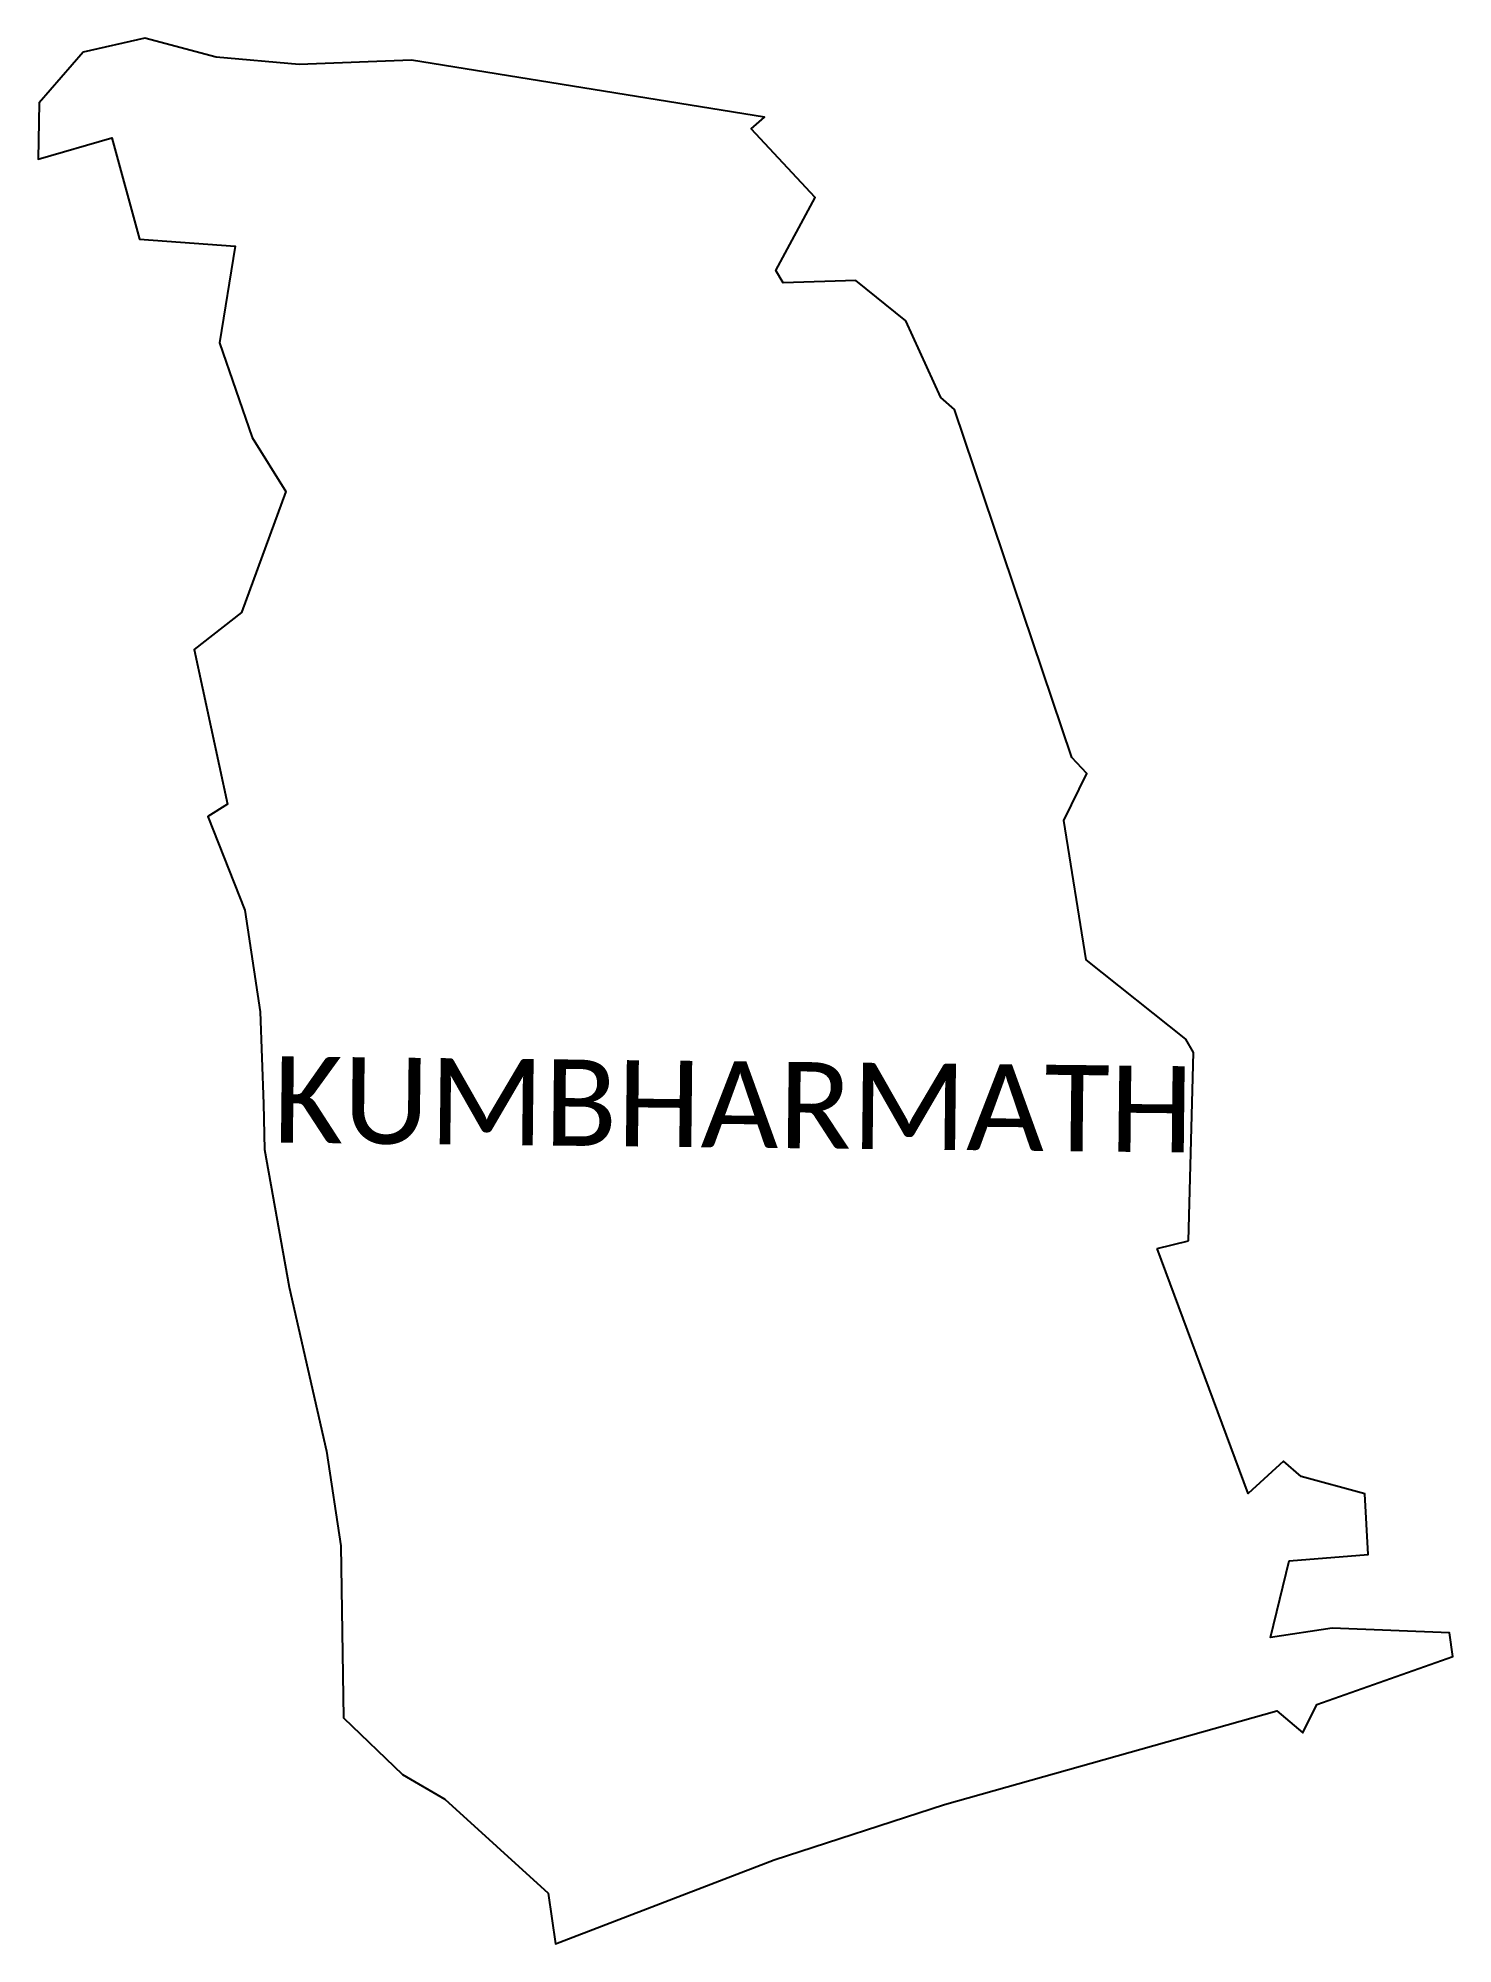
# Model space of a CAD drawing. Header units: metres. Extents: x 338006 to 339655, y 1773965 to 1776185.
import ezdxf

# ---------------------------------------------------------------- set-up
doc = ezdxf.new("R2010")
doc.units = ezdxf.units.M
doc.layers.add('village', color=3, linetype='Continuous')
doc.layers.add('VILLAGE NAME', color=250, linetype='Continuous')
doc.styles.get("Standard").update_dxf_attribs({"font": 'simplex.shx'})

msp = doc.modelspace()

# ---------------------------------------------------------------- linework, layer by layer
at = {"color": 3, "true_color": 0x00ff00, "flags": 128}
msp.add_lwpolyline([(339310.2, 1774775.2), (339346.8, 1774784)], dxfattribs=at)
at = {"layer": 'village'}
msp.add_lwpolyline([(339346.8, 1774784), (339352.7, 1775003.6), (339343.6, 1775019), (339227.5, 1775111.4), (339201.3, 1775273.7), (339228.2, 1775328.4), (339210.8, 1775347.2), (339074.1, 1775752.7), (339058.2, 1775766.6), (339017.2, 1775855.8), (338959.1, 1775902.9), (338874.3, 1775900.1), (338865.6, 1775914.6), (338911.7, 1775999.5), (338837, 1776079.6), (338852.4, 1776093.2), (338441, 1776159.7), (338310.1, 1776154.5), (338213.5, 1776163.1), (338130.3, 1776185.3), (338058.4, 1776168.9), (338007, 1776109.7), (338005.9, 1776044.3), (338091.9, 1776069.1), (338124, 1775951.2), (338235.6, 1775942.9), (338217.2, 1775830.1), (338255.6, 1775720.1), (338294.6, 1775657.1), (338242.9, 1775516.1), (338187.7, 1775472.8), (338226.8, 1775292.7), (338203.9, 1775278.3), (338247, 1775169.3), (338264.8, 1775050.8), (338268.7, 1774943.7), (338270, 1774890.3), (338298.6, 1774730.1), (338342, 1774539.1), (338358.7, 1774428.5), (338362, 1774228.3), (338430.8, 1774162.3), (338480.1, 1774133.3), (338600.3, 1774023.9), (338609.1, 1773964.9), (338863.8, 1774062.7), (339062.3, 1774127.2), (339449.6, 1774236.2), (339480, 1774210.6), (339496.2, 1774243.6), (339654.9, 1774299.6), (339651, 1774327.2), (339514.2, 1774332.8), (339442.2, 1774321.9), (339464.2, 1774411), (339556, 1774418.6), (339552.4, 1774489.1), (339478, 1774509.3), (339457.5, 1774527.2), (339416.2, 1774489.5), (339310.2, 1774775.2)], dxfattribs=at)

# ---------------------------------------------------------------- texts
at = {"layer": 'VILLAGE NAME', "insert": (338280.6, 1774999), "char_height": 100.471, "attachment_point": 1, "rotation": 359.3742}
msp.add_mtext_dynamic_manual_height_columns('{\\fCalibri|b0|i0|c0|p34;KUMBHARMATH}', width=1070.371, gutter_width=542.4, heights=[0], dxfattribs=at)

doc.saveas('drawing.dxf')
